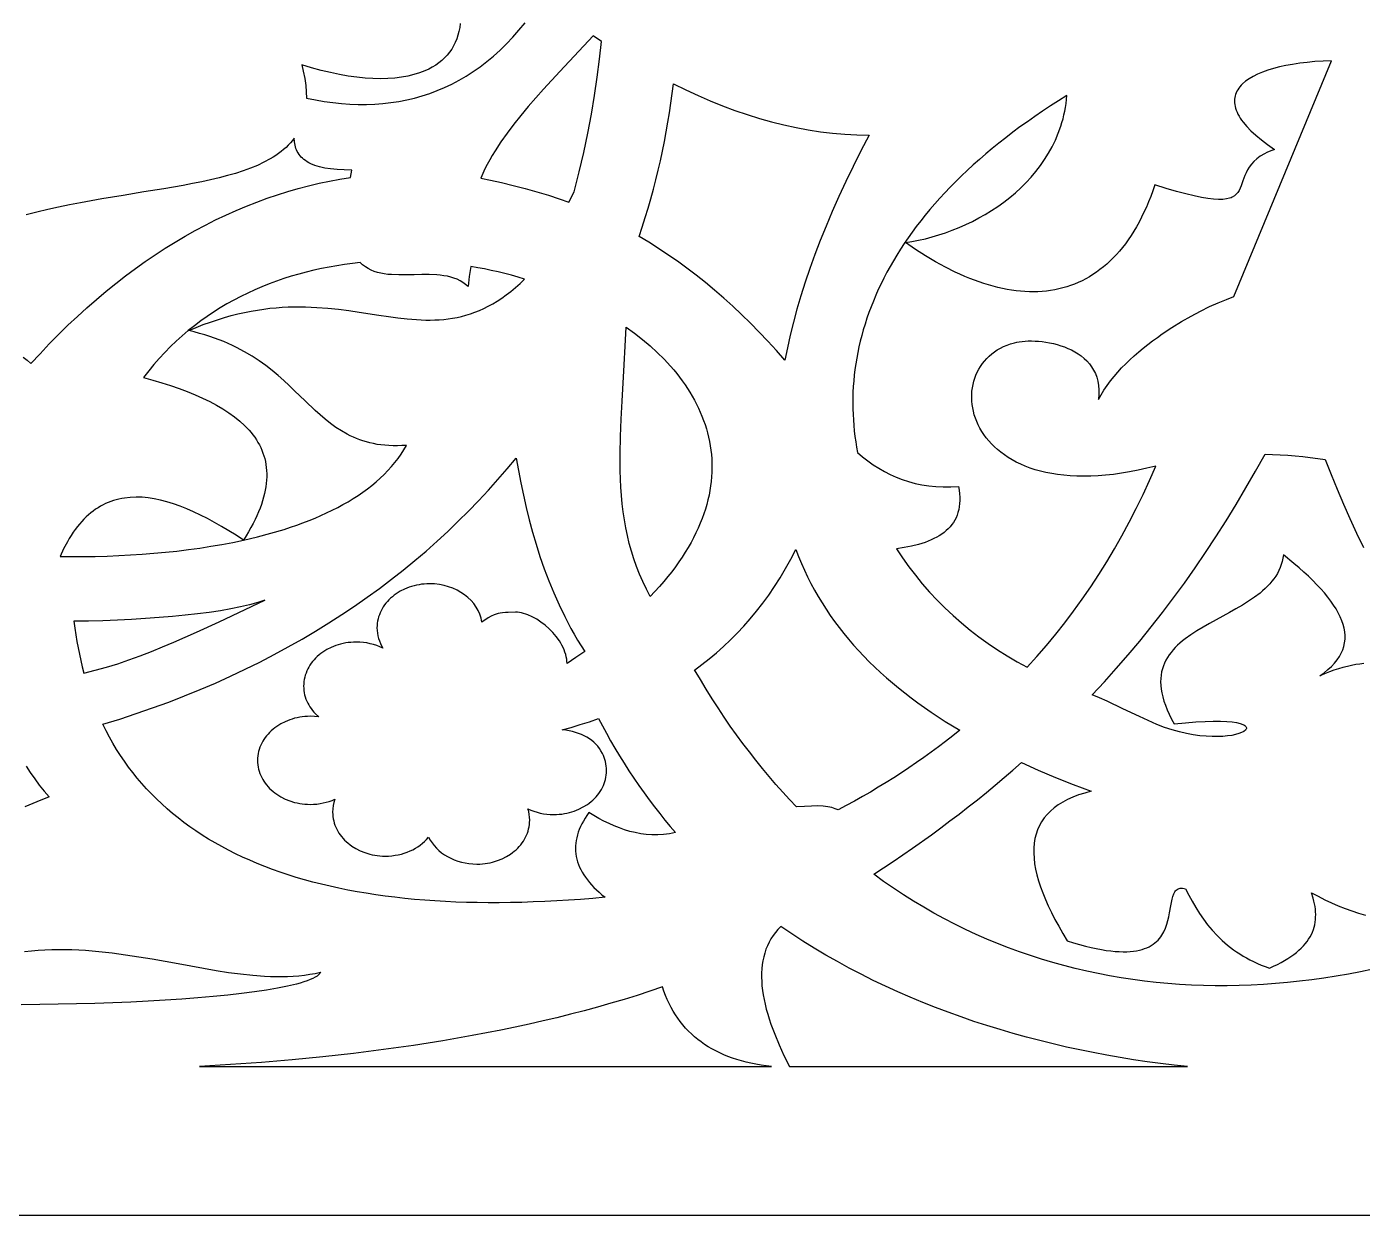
# Model space of a CAD drawing. Extents: x -52 to 65, y 50 to 90.
# Drawn here: x -27.12 to -2.42, y 49.67 to 71.67 of the extents above; entities that cross this region are included whole.
import ezdxf

# ---------------------------------------------------------------- set-up
doc = ezdxf.new("R2010")
doc.units = 0
doc.header["$MEASUREMENT"] = 0
doc.layers.add('LAYER_1', color=18, linetype='CONTINUOUS')

msp = doc.modelspace()

# ---------------------------------------------------------------- linework, layer by layer
at = {"layer": 'LAYER_1'}
for points in [[(-19.106, 71.727), (-19.115, 71.651), (-19.129, 71.578), (-19.148, 71.507), (-19.17, 71.439), (-19.197, 71.374), (-19.228, 71.311), (-19.263, 71.252), (-19.302, 71.195), (-19.346, 71.141), (-19.393, 71.091), (-19.444, 71.043), (-19.499, 70.998), (-19.558, 70.956), (-19.621, 70.917), (-19.687, 70.882), (-19.758, 70.849), (-19.856, 70.811), (-19.962, 70.779), (-20.073, 70.752), (-20.19, 70.731), (-20.314, 70.716), (-20.443, 70.707), (-20.578, 70.704), (-20.719, 70.707), (-20.866, 70.716), (-21.018, 70.732), (-21.175, 70.753), (-21.337, 70.782), (-21.505, 70.816), (-21.678, 70.858), (-21.856, 70.906), (-22.038, 70.961), (-22.009, 70.842), (-21.982, 70.708), (-21.963, 70.58), (-21.952, 70.458), (-21.948, 70.342), (-21.785, 70.31), (-21.623, 70.283), (-21.463, 70.262), (-21.304, 70.245), (-21.147, 70.234), (-20.992, 70.229), (-20.838, 70.228), (-20.685, 70.234), (-20.535, 70.244), (-20.386, 70.261), (-20.239, 70.283), (-20.093, 70.311), (-19.949, 70.345), (-19.808, 70.384), (-19.667, 70.43), (-19.529, 70.482), (-19.393, 70.54), (-19.258, 70.604), (-19.125, 70.674), (-18.994, 70.751), (-18.865, 70.834), (-18.738, 70.923), (-18.613, 71.019), (-18.49, 71.122), (-18.369, 71.232), (-18.25, 71.348), (-18.133, 71.471), (-18.018, 71.601), (-17.905, 71.737)], [(-27.189, 65.55), (-27.118, 65.492), (-27.047, 65.43), (-26.878, 65.615), (-26.707, 65.795), (-26.535, 65.97), (-26.362, 66.14), (-26.188, 66.305), (-26.012, 66.465), (-25.835, 66.62), (-25.657, 66.77), (-25.477, 66.915), (-25.297, 67.055), (-25.115, 67.19), (-24.932, 67.32), (-24.749, 67.445), (-24.565, 67.565), (-24.379, 67.679), (-24.193, 67.789), (-24.006, 67.894), (-23.818, 67.994), (-23.63, 68.089), (-23.441, 68.18), (-23.251, 68.265), (-23.061, 68.345), (-22.87, 68.42), (-22.679, 68.491), (-22.487, 68.556), (-22.295, 68.617), (-22.102, 68.673), (-21.91, 68.723), (-21.717, 68.769), (-21.523, 68.81), (-21.33, 68.847), (-21.136, 68.878), (-21.113, 69.013), (-21.254, 69.014), (-21.384, 69.021), (-21.502, 69.033), (-21.61, 69.05), (-21.707, 69.072), (-21.793, 69.1), (-21.87, 69.131), (-21.905, 69.149), (-21.938, 69.168), (-21.968, 69.188), (-21.996, 69.209), (-22.021, 69.231), (-22.045, 69.254), (-22.067, 69.278), (-22.086, 69.303), (-22.103, 69.329), (-22.119, 69.356), (-22.132, 69.384), (-22.144, 69.412), (-22.161, 69.473), (-22.171, 69.536), (-22.175, 69.603), (-22.21, 69.558), (-22.247, 69.515), (-22.287, 69.473), (-22.328, 69.432), (-22.372, 69.393), (-22.418, 69.356), (-22.466, 69.319), (-22.516, 69.284), (-22.568, 69.251), (-22.622, 69.218), (-22.736, 69.157), (-22.857, 69.1), (-22.986, 69.047), (-23.121, 68.998), (-23.262, 68.952), (-23.41, 68.909), (-23.563, 68.869), (-23.722, 68.831), (-23.886, 68.796), (-24.055, 68.762), (-24.228, 68.729), (-24.586, 68.667), (-24.958, 68.607), (-25.342, 68.545), (-25.734, 68.48), (-26.132, 68.408), (-26.333, 68.369), (-26.534, 68.327), (-26.736, 68.283), (-26.937, 68.235), (-27.138, 68.183)], [(-2.39, 59.881), (-2.463, 59.872), (-2.538, 59.86), (-2.615, 59.845), (-2.693, 59.828), (-2.774, 59.807), (-2.856, 59.783), (-2.94, 59.756), (-3.026, 59.725), (-3.114, 59.691), (-3.204, 59.654), (-3.124, 59.71), (-3.052, 59.768), (-2.988, 59.826), (-2.931, 59.886), (-2.882, 59.947), (-2.84, 60.008), (-2.806, 60.071), (-2.778, 60.134), (-2.757, 60.199), (-2.743, 60.264), (-2.736, 60.33), (-2.735, 60.397), (-2.741, 60.465), (-2.753, 60.534), (-2.771, 60.604), (-2.795, 60.674), (-2.825, 60.745), (-2.86, 60.817), (-2.901, 60.89), (-2.948, 60.963), (-2.999, 61.037), (-3.056, 61.112), (-3.118, 61.187), (-3.185, 61.264), (-3.256, 61.34), (-3.332, 61.418), (-3.413, 61.496), (-3.498, 61.574), (-3.587, 61.653), (-3.68, 61.733), (-3.877, 61.894), (-3.886, 61.831), (-3.899, 61.771), (-3.915, 61.712), (-3.936, 61.656), (-3.96, 61.602), (-3.987, 61.549), (-4.018, 61.498), (-4.051, 61.449), (-4.088, 61.402), (-4.127, 61.356), (-4.169, 61.312), (-4.213, 61.268), (-4.26, 61.226), (-4.308, 61.186), (-4.411, 61.107), (-4.521, 61.033), (-4.635, 60.961), (-4.754, 60.892), (-4.876, 60.824), (-5.121, 60.691), (-5.243, 60.624), (-5.362, 60.556), (-5.478, 60.486), (-5.588, 60.414), (-5.693, 60.338), (-5.742, 60.299), (-5.789, 60.259), (-5.834, 60.218), (-5.877, 60.175), (-5.917, 60.132), (-5.955, 60.087), (-5.99, 60.04), (-6.021, 59.992), (-6.05, 59.942), (-6.075, 59.89), (-6.097, 59.837), (-6.115, 59.782), (-6.129, 59.725), (-6.139, 59.666), (-6.145, 59.604), (-6.147, 59.541), (-6.144, 59.475), (-6.137, 59.406), (-6.125, 59.336), (-6.108, 59.262), (-6.086, 59.186), (-6.059, 59.108), (-6.026, 59.026), (-5.988, 58.941), (-5.944, 58.854), (-5.894, 58.763), (-5.685, 58.785), (-5.496, 58.801), (-5.325, 58.81), (-5.174, 58.815), (-5.041, 58.814), (-4.925, 58.809), (-4.826, 58.8), (-4.744, 58.787), (-4.678, 58.772), (-4.626, 58.754), (-4.606, 58.744), (-4.59, 58.734), (-4.577, 58.724), (-4.568, 58.713), (-4.562, 58.702), (-4.559, 58.691), (-4.56, 58.68), (-4.563, 58.668), (-4.57, 58.657), (-4.58, 58.646), (-4.609, 58.624), (-4.648, 58.603), (-4.699, 58.584), (-4.76, 58.566), (-4.83, 58.552), (-4.91, 58.54), (-4.997, 58.532), (-5.093, 58.528), (-5.196, 58.528), (-5.306, 58.534), (-5.422, 58.545), (-5.543, 58.562), (-5.67, 58.585), (-5.801, 58.616), (-5.936, 58.654), (-6.074, 58.7), (-6.215, 58.755), (-6.38, 58.826), (-6.539, 58.899), (-6.845, 59.045), (-7.136, 59.183), (-7.276, 59.244), (-7.413, 59.299), (-7.188, 59.542), (-6.967, 59.789), (-6.749, 60.04), (-6.534, 60.297), (-6.323, 60.558), (-6.115, 60.824), (-5.91, 61.095), (-5.708, 61.371), (-5.51, 61.652), (-5.315, 61.938), (-5.124, 62.228), (-4.935, 62.524), (-4.75, 62.824), (-4.569, 63.13), (-4.391, 63.44), (-4.216, 63.755), (-4.216, 63.755), (-4.076, 63.751), (-3.936, 63.745), (-3.796, 63.736), (-3.657, 63.724), (-3.518, 63.711), (-3.379, 63.694), (-3.241, 63.676), (-3.102, 63.655), (-2.994, 63.379), (-2.883, 63.105), (-2.767, 62.832), (-2.647, 62.562), (-2.524, 62.293), (-2.397, 62.026)], [(-27.136, 57.98), (-27.059, 57.862), (-26.977, 57.746), (-26.892, 57.632), (-26.802, 57.52), (-26.708, 57.411), (-26.94, 57.32), (-27.16, 57.227)], [(-2.221, 54.224), (-2.447, 54.177), (-2.674, 54.134), (-2.9, 54.095), (-3.125, 54.06), (-3.35, 54.028), (-3.575, 54.001), (-3.8, 53.977), (-4.024, 53.958), (-4.247, 53.942), (-4.471, 53.93), (-4.693, 53.922), (-4.915, 53.918), (-5.136, 53.919), (-5.357, 53.923), (-5.576, 53.931), (-5.795, 53.943), (-6.014, 53.959), (-6.231, 53.98), (-6.448, 54.004), (-6.663, 54.033), (-6.878, 54.065), (-7.091, 54.102), (-7.304, 54.143), (-7.515, 54.188), (-7.726, 54.237), (-7.935, 54.291), (-8.143, 54.348), (-8.35, 54.41), (-8.555, 54.476), (-8.759, 54.546), (-8.962, 54.62), (-9.163, 54.699), (-9.363, 54.782), (-9.562, 54.869), (-9.759, 54.961), (-9.954, 55.057), (-10.148, 55.157), (-10.34, 55.261), (-10.53, 55.37), (-10.719, 55.483), (-10.906, 55.601), (-11.091, 55.723), (-11.274, 55.849), (-11.455, 55.98), (-11.094, 56.219), (-10.738, 56.462), (-10.388, 56.711), (-10.215, 56.838), (-10.044, 56.967), (-9.873, 57.096), (-9.705, 57.228), (-9.537, 57.36), (-9.371, 57.495), (-9.207, 57.631), (-9.043, 57.769), (-8.882, 57.908), (-8.721, 58.049), (-8.41, 57.909), (-8.092, 57.774), (-7.765, 57.643), (-7.431, 57.516), (-7.552, 57.484), (-7.665, 57.448), (-7.77, 57.408), (-7.868, 57.364), (-7.959, 57.316), (-8.042, 57.265), (-8.118, 57.21), (-8.187, 57.151), (-8.248, 57.089), (-8.303, 57.023), (-8.35, 56.953), (-8.391, 56.881), (-8.425, 56.804), (-8.452, 56.725), (-8.473, 56.642), (-8.487, 56.555), (-8.494, 56.466), (-8.495, 56.373), (-8.489, 56.277), (-8.478, 56.177), (-8.46, 56.075), (-8.436, 55.969), (-8.406, 55.861), (-8.37, 55.749), (-8.328, 55.635), (-8.28, 55.517), (-8.226, 55.397), (-8.167, 55.273), (-8.102, 55.147), (-8.032, 55.018), (-7.956, 54.887), (-7.875, 54.752), (-7.757, 54.715), (-7.645, 54.682), (-7.537, 54.653), (-7.435, 54.628), (-7.337, 54.606), (-7.244, 54.588), (-7.155, 54.573), (-7.071, 54.562), (-6.991, 54.554), (-6.915, 54.549), (-6.843, 54.546), (-6.775, 54.547), (-6.711, 54.55), (-6.651, 54.556), (-6.594, 54.565), (-6.54, 54.576), (-6.49, 54.589), (-6.443, 54.605), (-6.4, 54.622), (-6.359, 54.641), (-6.321, 54.663), (-6.286, 54.686), (-6.253, 54.71), (-6.223, 54.736), (-6.195, 54.764), (-6.17, 54.793), (-6.146, 54.823), (-6.125, 54.853), (-6.088, 54.918), (-6.057, 54.986), (-6.032, 55.055), (-6.012, 55.125), (-5.995, 55.196), (-5.982, 55.266), (-5.959, 55.399), (-5.935, 55.519), (-5.921, 55.571), (-5.904, 55.617), (-5.883, 55.656), (-5.871, 55.672), (-5.857, 55.687), (-5.842, 55.699), (-5.825, 55.709), (-5.807, 55.716), (-5.787, 55.721), (-5.765, 55.723), (-5.741, 55.723), (-5.714, 55.719), (-5.686, 55.712), (-5.626, 55.596), (-5.564, 55.481), (-5.498, 55.369), (-5.429, 55.258), (-5.355, 55.151), (-5.277, 55.047), (-5.193, 54.947), (-5.104, 54.85), (-5.009, 54.757), (-4.907, 54.668), (-4.854, 54.626), (-4.799, 54.585), (-4.742, 54.545), (-4.683, 54.506), (-4.622, 54.468), (-4.559, 54.432), (-4.494, 54.398), (-4.426, 54.364), (-4.357, 54.332), (-4.285, 54.302), (-4.211, 54.273), (-4.135, 54.246), (-4.059, 54.28), (-3.987, 54.314), (-3.919, 54.349), (-3.854, 54.384), (-3.794, 54.421), (-3.737, 54.458), (-3.684, 54.496), (-3.634, 54.534), (-3.588, 54.574), (-3.546, 54.614), (-3.506, 54.654), (-3.471, 54.696), (-3.438, 54.737), (-3.409, 54.78), (-3.382, 54.823), (-3.359, 54.867), (-3.339, 54.911), (-3.322, 54.956), (-3.308, 55.001), (-3.296, 55.047), (-3.288, 55.094), (-3.282, 55.141), (-3.279, 55.189), (-3.278, 55.237), (-3.28, 55.286), (-3.284, 55.335), (-3.291, 55.384), (-3.3, 55.434), (-3.312, 55.485), (-3.325, 55.536), (-3.359, 55.639), (-3.234, 55.573), (-3.109, 55.511), (-2.984, 55.452), (-2.86, 55.398), (-2.735, 55.348), (-2.61, 55.302), (-2.485, 55.26), (-2.36, 55.223)], [(-27.163, 54.549), (-27.038, 54.563), (-26.913, 54.574), (-26.788, 54.582), (-26.663, 54.587), (-26.538, 54.59), (-26.413, 54.589), (-26.288, 54.587), (-26.163, 54.581), (-26.038, 54.574), (-25.79, 54.553), (-25.542, 54.526), (-25.296, 54.493), (-25.051, 54.455), (-24.807, 54.414), (-24.326, 54.327), (-23.854, 54.241), (-23.622, 54.202), (-23.393, 54.166), (-23.167, 54.136), (-22.944, 54.112), (-22.725, 54.096), (-22.617, 54.091), (-22.509, 54.088), (-22.403, 54.088), (-22.298, 54.09), (-22.193, 54.095), (-22.09, 54.104), (-21.988, 54.115), (-21.887, 54.13), (-21.787, 54.147), (-21.689, 54.169), (-21.703, 54.145), (-21.725, 54.121), (-21.753, 54.098), (-21.789, 54.075), (-21.831, 54.053), (-21.88, 54.031), (-21.935, 54.01), (-21.996, 53.989), (-22.063, 53.968), (-22.136, 53.948), (-22.299, 53.909), (-22.484, 53.873), (-22.688, 53.838), (-22.911, 53.805), (-23.151, 53.774), (-23.407, 53.746), (-23.678, 53.719), (-23.961, 53.694), (-24.257, 53.672), (-24.563, 53.651), (-24.878, 53.633), (-25.201, 53.617), (-25.531, 53.603), (-25.865, 53.591), (-26.203, 53.582), (-26.544, 53.575), (-26.885, 53.57), (-27.227, 53.567)], [(-51.834, 49.67), (64.619, 49.67)]]:
    msp.add_lwpolyline(points, dxfattribs=at)
for points in [[(-16.644, 71.496), (-17.263, 70.837), (-17.563, 70.512), (-17.709, 70.349), (-17.849, 70.186), (-17.985, 70.024), (-18.115, 69.86), (-18.238, 69.697), (-18.354, 69.532), (-18.461, 69.367), (-18.512, 69.284), (-18.56, 69.201), (-18.605, 69.118), (-18.648, 69.034), (-18.688, 68.95), (-18.726, 68.865), (-18.543, 68.827), (-18.341, 68.781), (-18.126, 68.729), (-17.905, 68.671), (-17.685, 68.61), (-17.472, 68.546), (-17.273, 68.481), (-17.094, 68.416), (-16.995, 68.609), (-16.904, 68.978), (-16.82, 69.34), (-16.746, 69.697), (-16.679, 70.048), (-16.621, 70.393), (-16.571, 70.732), (-16.529, 71.066), (-16.494, 71.394)], [(-6.237, 63.536), (-6.402, 63.495), (-6.564, 63.459), (-6.721, 63.428), (-6.873, 63.403), (-7.022, 63.382), (-7.166, 63.366), (-7.305, 63.355), (-7.44, 63.348), (-7.571, 63.346), (-7.698, 63.348), (-7.821, 63.354), (-7.939, 63.364), (-8.053, 63.378), (-8.163, 63.395), (-8.269, 63.416), (-8.37, 63.441), (-8.468, 63.468), (-8.561, 63.499), (-8.651, 63.533), (-8.736, 63.569), (-8.818, 63.609), (-8.895, 63.65), (-8.969, 63.695), (-9.038, 63.741), (-9.104, 63.79), (-9.165, 63.84), (-9.223, 63.892), (-9.277, 63.946), (-9.328, 64.002), (-9.374, 64.059), (-9.417, 64.117), (-9.455, 64.176), (-9.49, 64.237), (-9.522, 64.298), (-9.55, 64.36), (-9.574, 64.422), (-9.594, 64.485), (-9.611, 64.548), (-9.624, 64.611), (-9.634, 64.674), (-9.64, 64.738), (-9.642, 64.8), (-9.642, 64.863), (-9.637, 64.924), (-9.629, 64.985), (-9.618, 65.045), (-9.603, 65.105), (-9.585, 65.163), (-9.564, 65.219), (-9.539, 65.274), (-9.511, 65.328), (-9.479, 65.38), (-9.445, 65.43), (-9.407, 65.478), (-9.365, 65.524), (-9.321, 65.568), (-9.273, 65.609), (-9.223, 65.648), (-9.169, 65.684), (-9.112, 65.717), (-9.052, 65.747), (-8.989, 65.774), (-8.923, 65.798), (-8.853, 65.818), (-8.81, 65.828), (-8.762, 65.837), (-8.71, 65.843), (-8.654, 65.848), (-8.596, 65.85), (-8.534, 65.851), (-8.471, 65.849), (-8.405, 65.844), (-8.338, 65.838), (-8.27, 65.828), (-8.201, 65.816), (-8.132, 65.802), (-8.063, 65.784), (-7.995, 65.763), (-7.927, 65.74), (-7.861, 65.713), (-7.796, 65.683), (-7.733, 65.649), (-7.673, 65.612), (-7.616, 65.572), (-7.562, 65.528), (-7.512, 65.48), (-7.465, 65.428), (-7.424, 65.372), (-7.387, 65.312), (-7.355, 65.248), (-7.329, 65.179), (-7.309, 65.106), (-7.296, 65.029), (-7.289, 64.947), (-7.29, 64.86), (-7.298, 64.769), (-7.249, 64.856), (-7.195, 64.942), (-7.137, 65.026), (-7.074, 65.11), (-7.009, 65.191), (-6.94, 65.271), (-6.868, 65.35), (-6.793, 65.427), (-6.715, 65.502), (-6.635, 65.576), (-6.553, 65.648), (-6.469, 65.718), (-6.383, 65.786), (-6.296, 65.852), (-6.208, 65.917), (-6.12, 65.979), (-5.941, 66.098), (-5.761, 66.208), (-5.583, 66.31), (-5.41, 66.402), (-5.242, 66.485), (-5.081, 66.558), (-4.931, 66.62), (-4.792, 66.672), (-2.989, 71.036), (-3.143, 71.029), (-3.292, 71.019), (-3.436, 71.005), (-3.573, 70.989), (-3.705, 70.969), (-3.83, 70.946), (-3.949, 70.92), (-4.061, 70.891), (-4.166, 70.859), (-4.263, 70.824), (-4.353, 70.786), (-4.436, 70.746), (-4.51, 70.702), (-4.575, 70.656), (-4.632, 70.607), (-4.658, 70.581), (-4.681, 70.555), (-4.701, 70.528), (-4.72, 70.5), (-4.736, 70.472), (-4.749, 70.443), (-4.761, 70.414), (-4.77, 70.384), (-4.776, 70.353), (-4.78, 70.322), (-4.781, 70.29), (-4.78, 70.257), (-4.776, 70.224), (-4.77, 70.19), (-4.761, 70.156), (-4.749, 70.121), (-4.734, 70.085), (-4.717, 70.049), (-4.697, 70.012), (-4.674, 69.975), (-4.648, 69.937), (-4.62, 69.899), (-4.554, 69.82), (-4.476, 69.739), (-4.385, 69.657), (-4.283, 69.572), (-4.168, 69.485), (-4.039, 69.396), (-4.091, 69.376), (-4.14, 69.356), (-4.185, 69.335), (-4.227, 69.313), (-4.303, 69.268), (-4.367, 69.22), (-4.422, 69.171), (-4.468, 69.12), (-4.507, 69.069), (-4.539, 69.017), (-4.565, 68.964), (-4.588, 68.913), (-4.624, 68.812), (-4.657, 68.718), (-4.675, 68.675), (-4.695, 68.634), (-4.719, 68.597), (-4.747, 68.564), (-4.781, 68.535), (-4.822, 68.511), (-4.845, 68.5), (-4.871, 68.491), (-4.929, 68.478), (-4.997, 68.47), (-5.076, 68.469), (-5.168, 68.474), (-5.274, 68.487), (-5.394, 68.507), (-5.529, 68.536), (-5.682, 68.573), (-5.852, 68.618), (-6.042, 68.674), (-6.252, 68.739), (-6.289, 68.631), (-6.329, 68.526), (-6.369, 68.424), (-6.411, 68.326), (-6.455, 68.231), (-6.5, 68.138), (-6.546, 68.049), (-6.594, 67.963), (-6.643, 67.881), (-6.694, 67.801), (-6.746, 67.724), (-6.799, 67.65), (-6.853, 67.58), (-6.909, 67.512), (-6.966, 67.448), (-7.024, 67.386), (-7.084, 67.328), (-7.145, 67.272), (-7.206, 67.219), (-7.269, 67.17), (-7.333, 67.123), (-7.399, 67.079), (-7.465, 67.038), (-7.532, 67), (-7.601, 66.965), (-7.67, 66.932), (-7.74, 66.903), (-7.812, 66.876), (-7.884, 66.852), (-7.958, 66.831), (-8.032, 66.813), (-8.107, 66.797), (-8.183, 66.784), (-8.26, 66.774), (-8.338, 66.767), (-8.416, 66.762), (-8.496, 66.76), (-8.576, 66.761), (-8.657, 66.765), (-8.739, 66.771), (-8.821, 66.779), (-8.904, 66.791), (-8.988, 66.804), (-9.072, 66.821), (-9.158, 66.84), (-9.243, 66.862), (-9.33, 66.886), (-9.416, 66.913), (-9.504, 66.942), (-9.592, 66.974), (-9.68, 67.008), (-9.769, 67.045), (-9.859, 67.084), (-9.949, 67.125), (-10.13, 67.216), (-10.313, 67.316), (-10.497, 67.426), (-10.683, 67.545), (-10.869, 67.673), (-10.748, 67.692), (-10.625, 67.715), (-10.5, 67.743), (-10.376, 67.775), (-10.251, 67.812), (-10.126, 67.853), (-10.001, 67.899), (-9.876, 67.949), (-9.753, 68.004), (-9.63, 68.062), (-9.51, 68.126), (-9.391, 68.193), (-9.274, 68.265), (-9.16, 68.34), (-9.048, 68.421), (-8.94, 68.505), (-8.834, 68.593), (-8.733, 68.685), (-8.636, 68.782), (-8.543, 68.882), (-8.454, 68.987), (-8.371, 69.095), (-8.293, 69.208), (-8.22, 69.324), (-8.154, 69.444), (-8.094, 69.568), (-8.04, 69.696), (-7.993, 69.827), (-7.972, 69.895), (-7.953, 69.963), (-7.936, 70.032), (-7.921, 70.102), (-7.908, 70.172), (-7.897, 70.244), (-7.888, 70.317), (-7.88, 70.391), (-8.034, 70.295), (-8.183, 70.199), (-8.33, 70.103), (-8.473, 70.006), (-8.613, 69.908), (-8.749, 69.81), (-8.883, 69.711), (-9.012, 69.612), (-9.139, 69.512), (-9.263, 69.412), (-9.383, 69.311), (-9.5, 69.21), (-9.614, 69.108), (-9.725, 69.006), (-9.833, 68.904), (-9.938, 68.801), (-10.039, 68.698), (-10.138, 68.594), (-10.234, 68.491), (-10.326, 68.387), (-10.416, 68.282), (-10.502, 68.178), (-10.586, 68.073), (-10.667, 67.968), (-10.745, 67.862), (-10.82, 67.757), (-10.892, 67.651), (-10.962, 67.546), (-11.028, 67.44), (-11.092, 67.333), (-11.153, 67.227), (-11.211, 67.121), (-11.267, 67.015), (-11.32, 66.908), (-11.37, 66.802), (-11.417, 66.696), (-11.462, 66.589), (-11.504, 66.483), (-11.544, 66.376), (-11.581, 66.27), (-11.616, 66.164), (-11.648, 66.058), (-11.677, 65.952), (-11.704, 65.846), (-11.729, 65.74), (-11.751, 65.635), (-11.77, 65.53), (-11.788, 65.424), (-11.803, 65.319), (-11.815, 65.215), (-11.825, 65.11), (-11.833, 65.006), (-11.839, 64.902), (-11.842, 64.799), (-11.843, 64.696), (-11.842, 64.593), (-11.838, 64.49), (-11.832, 64.388), (-11.825, 64.287), (-11.815, 64.185), (-11.803, 64.084), (-11.788, 63.984), (-11.772, 63.884), (-11.754, 63.785), (-11.66, 63.705), (-11.564, 63.63), (-11.465, 63.56), (-11.363, 63.494), (-11.258, 63.434), (-11.151, 63.379), (-11.04, 63.329), (-10.926, 63.285), (-10.809, 63.247), (-10.688, 63.214), (-10.563, 63.188), (-10.435, 63.169), (-10.303, 63.156), (-10.168, 63.15), (-10.028, 63.15), (-9.884, 63.158), (-9.873, 63.089), (-9.866, 63.023), (-9.862, 62.96), (-9.862, 62.898), (-9.866, 62.84), (-9.873, 62.783), (-9.883, 62.729), (-9.896, 62.677), (-9.913, 62.628), (-9.932, 62.58), (-9.955, 62.535), (-9.981, 62.492), (-10.01, 62.451), (-10.042, 62.412), (-10.076, 62.375), (-10.114, 62.34), (-10.154, 62.307), (-10.196, 62.275), (-10.242, 62.246), (-10.289, 62.218), (-10.34, 62.192), (-10.392, 62.168), (-10.447, 62.145), (-10.504, 62.123), (-10.563, 62.104), (-10.625, 62.085), (-10.754, 62.053), (-10.891, 62.026), (-11.035, 62.005), (-10.925, 61.837), (-10.808, 61.673), (-10.685, 61.513), (-10.557, 61.356), (-10.423, 61.203), (-10.283, 61.054), (-10.138, 60.909), (-9.988, 60.768), (-9.833, 60.632), (-9.673, 60.5), (-9.508, 60.373), (-9.338, 60.251), (-9.165, 60.134), (-8.987, 60.021), (-8.804, 59.914), (-8.618, 59.813), (-8.437, 60.012), (-8.261, 60.215), (-8.088, 60.423), (-7.92, 60.635), (-7.756, 60.851), (-7.596, 61.073), (-7.441, 61.298), (-7.29, 61.528), (-7.143, 61.763), (-7, 62.002), (-6.862, 62.246), (-6.728, 62.495), (-6.598, 62.748), (-6.473, 63.006), (-6.353, 63.269)], [(-15.795, 67.785), (-15.737, 67.958), (-15.682, 68.132), (-15.629, 68.307), (-15.578, 68.481), (-15.53, 68.657), (-15.484, 68.833), (-15.441, 69.009), (-15.4, 69.186), (-15.362, 69.363), (-15.326, 69.54), (-15.292, 69.718), (-15.261, 69.896), (-15.233, 70.074), (-15.206, 70.252), (-15.183, 70.431), (-15.161, 70.609), (-14.933, 70.497), (-14.705, 70.392), (-14.478, 70.293), (-14.251, 70.202), (-14.023, 70.117), (-13.797, 70.039), (-13.57, 69.968), (-13.344, 69.905), (-13.117, 69.848), (-12.892, 69.799), (-12.666, 69.757), (-12.441, 69.723), (-12.215, 69.695), (-11.991, 69.676), (-11.766, 69.664), (-11.542, 69.659), (-11.692, 69.368), (-11.836, 69.081), (-11.972, 68.799), (-12.101, 68.521), (-12.222, 68.247), (-12.336, 67.977), (-12.444, 67.711), (-12.544, 67.449), (-12.637, 67.191), (-12.723, 66.937), (-12.802, 66.687), (-12.875, 66.441), (-12.941, 66.199), (-13, 65.96), (-13.052, 65.725), (-13.098, 65.494), (-13.255, 65.672), (-13.413, 65.845), (-13.573, 66.014), (-13.735, 66.178), (-13.899, 66.337), (-14.064, 66.492), (-14.231, 66.642), (-14.399, 66.788), (-14.569, 66.929), (-14.74, 67.065), (-14.912, 67.197), (-15.086, 67.324), (-15.262, 67.446), (-15.438, 67.564), (-15.616, 67.676)], [(-18.91, 67.228), (-18.937, 67.041), (-18.96, 66.855), (-19.006, 66.897), (-19.056, 66.933), (-19.109, 66.965), (-19.164, 66.992), (-19.221, 67.014), (-19.281, 67.032), (-19.343, 67.047), (-19.407, 67.058), (-19.473, 67.067), (-19.54, 67.073), (-19.677, 67.078), (-19.817, 67.078), (-19.959, 67.074), (-20.101, 67.071), (-20.242, 67.071), (-20.379, 67.077), (-20.445, 67.083), (-20.511, 67.092), (-20.574, 67.104), (-20.636, 67.119), (-20.696, 67.137), (-20.753, 67.16), (-20.808, 67.188), (-20.86, 67.22), (-20.91, 67.257), (-20.956, 67.3), (-21.1, 67.284), (-21.244, 67.265), (-21.387, 67.243), (-21.53, 67.218), (-21.672, 67.19), (-21.813, 67.159), (-21.953, 67.125), (-22.093, 67.088), (-22.231, 67.048), (-22.369, 67.004), (-22.505, 66.957), (-22.64, 66.907), (-22.774, 66.854), (-22.906, 66.797), (-23.037, 66.737), (-23.166, 66.674), (-23.294, 66.607), (-23.42, 66.537), (-23.544, 66.463), (-23.667, 66.386), (-23.787, 66.305), (-23.906, 66.221), (-24.022, 66.133), (-24.136, 66.041), (-24.248, 65.946), (-24.358, 65.847), (-24.465, 65.745), (-24.569, 65.638), (-24.672, 65.528), (-24.771, 65.414), (-24.868, 65.296), (-24.962, 65.175), (-24.79, 65.126), (-24.624, 65.076), (-24.463, 65.024), (-24.306, 64.969), (-24.156, 64.913), (-24.011, 64.854), (-23.873, 64.792), (-23.74, 64.728), (-23.615, 64.662), (-23.496, 64.592), (-23.384, 64.52), (-23.28, 64.445), (-23.183, 64.366), (-23.093, 64.285), (-23.052, 64.243), (-23.012, 64.2), (-22.975, 64.157), (-22.94, 64.112), (-22.907, 64.067), (-22.876, 64.021), (-22.847, 63.974), (-22.82, 63.926), (-22.796, 63.877), (-22.774, 63.827), (-22.755, 63.776), (-22.737, 63.725), (-22.722, 63.672), (-22.71, 63.618), (-22.7, 63.564), (-22.693, 63.508), (-22.688, 63.452), (-22.685, 63.394), (-22.685, 63.335), (-22.688, 63.275), (-22.694, 63.215), (-22.702, 63.153), (-22.713, 63.09), (-22.726, 63.025), (-22.743, 62.96), (-22.762, 62.894), (-22.784, 62.826), (-22.809, 62.758), (-22.836, 62.688), (-22.867, 62.617), (-22.901, 62.545), (-22.937, 62.471), (-22.977, 62.397), (-23.02, 62.321), (-23.065, 62.244), (-23.114, 62.165), (-22.858, 62.225), (-22.608, 62.292), (-22.365, 62.364), (-22.246, 62.402), (-22.129, 62.442), (-22.015, 62.484), (-21.902, 62.527), (-21.791, 62.572), (-21.683, 62.619), (-21.577, 62.667), (-21.473, 62.717), (-21.372, 62.768), (-21.274, 62.821), (-21.178, 62.876), (-21.084, 62.933), (-20.994, 62.991), (-20.906, 63.052), (-20.821, 63.114), (-20.739, 63.178), (-20.66, 63.243), (-20.584, 63.311), (-20.512, 63.38), (-20.443, 63.451), (-20.377, 63.524), (-20.314, 63.599), (-20.255, 63.676), (-20.199, 63.755), (-20.148, 63.836), (-20.099, 63.918), (-20.184, 63.913), (-20.266, 63.911), (-20.346, 63.911), (-20.423, 63.914), (-20.498, 63.92), (-20.571, 63.927), (-20.641, 63.937), (-20.71, 63.95), (-20.776, 63.965), (-20.841, 63.981), (-20.904, 64), (-20.965, 64.021), (-21.024, 64.044), (-21.082, 64.068), (-21.139, 64.095), (-21.194, 64.123), (-21.301, 64.184), (-21.404, 64.251), (-21.504, 64.323), (-21.601, 64.4), (-21.695, 64.481), (-21.789, 64.566), (-21.976, 64.744), (-22.168, 64.929), (-22.267, 65.023), (-22.369, 65.117), (-22.476, 65.211), (-22.587, 65.303), (-22.704, 65.394), (-22.827, 65.483), (-22.957, 65.568), (-23.095, 65.651), (-23.241, 65.729), (-23.318, 65.767), (-23.397, 65.803), (-23.479, 65.838), (-23.563, 65.872), (-23.65, 65.904), (-23.739, 65.935), (-23.832, 65.964), (-23.927, 65.991), (-24.026, 66.017), (-24.128, 66.041), (-23.992, 66.099), (-23.858, 66.152), (-23.726, 66.2), (-23.596, 66.244), (-23.468, 66.284), (-23.342, 66.319), (-23.218, 66.351), (-23.096, 66.378), (-22.975, 66.402), (-22.857, 66.423), (-22.74, 66.44), (-22.625, 66.454), (-22.511, 66.465), (-22.399, 66.473), (-22.289, 66.479), (-22.18, 66.482), (-22.073, 66.482), (-21.967, 66.481), (-21.759, 66.472), (-21.556, 66.457), (-21.359, 66.437), (-21.166, 66.412), (-20.977, 66.385), (-20.61, 66.329), (-20.432, 66.303), (-20.257, 66.279), (-20.084, 66.26), (-19.913, 66.246), (-19.744, 66.238), (-19.66, 66.238), (-19.577, 66.239), (-19.494, 66.243), (-19.411, 66.25), (-19.328, 66.259), (-19.246, 66.271), (-19.163, 66.287), (-19.081, 66.305), (-18.999, 66.327), (-18.916, 66.352), (-18.834, 66.381), (-18.751, 66.414), (-18.669, 66.451), (-18.586, 66.493), (-18.503, 66.538), (-18.42, 66.589), (-18.337, 66.644), (-18.253, 66.703), (-18.169, 66.768), (-18.084, 66.839), (-17.999, 66.914), (-17.913, 66.995), (-18.034, 67.031), (-18.157, 67.065), (-18.28, 67.097), (-18.404, 67.127), (-18.53, 67.155), (-18.655, 67.182), (-18.782, 67.206)], [(-16.036, 66.106), (-15.882, 65.994), (-15.734, 65.879), (-15.593, 65.76), (-15.459, 65.637), (-15.332, 65.511), (-15.212, 65.381), (-15.155, 65.314), (-15.1, 65.247), (-15.047, 65.179), (-14.996, 65.111), (-14.946, 65.041), (-14.899, 64.971), (-14.855, 64.9), (-14.812, 64.828), (-14.771, 64.755), (-14.733, 64.682), (-14.697, 64.608), (-14.663, 64.533), (-14.632, 64.457), (-14.602, 64.381), (-14.576, 64.305), (-14.551, 64.227), (-14.53, 64.149), (-14.51, 64.07), (-14.494, 63.991), (-14.479, 63.911), (-14.468, 63.831), (-14.459, 63.75), (-14.452, 63.668), (-14.449, 63.586), (-14.448, 63.503), (-14.45, 63.42), (-14.454, 63.337), (-14.462, 63.252), (-14.473, 63.168), (-14.486, 63.083), (-14.502, 62.997), (-14.521, 62.911), (-14.544, 62.825), (-14.569, 62.738), (-14.598, 62.651), (-14.629, 62.564), (-14.664, 62.476), (-14.702, 62.388), (-14.743, 62.299), (-14.787, 62.21), (-14.835, 62.121), (-14.886, 62.031), (-14.941, 61.942), (-14.999, 61.852), (-15.06, 61.761), (-15.125, 61.671), (-15.193, 61.58), (-15.265, 61.489), (-15.34, 61.398), (-15.419, 61.307), (-15.502, 61.215), (-15.588, 61.124), (-15.661, 61.26), (-15.728, 61.398), (-15.789, 61.537), (-15.844, 61.677), (-15.894, 61.818), (-15.938, 61.96), (-15.977, 62.104), (-16.012, 62.248), (-16.041, 62.394), (-16.067, 62.541), (-16.088, 62.69), (-16.106, 62.839), (-16.12, 62.99), (-16.131, 63.142), (-16.138, 63.295), (-16.143, 63.45), (-16.145, 63.606), (-16.145, 63.763), (-16.139, 64.081), (-16.126, 64.405), (-16.109, 64.734), (-16.069, 65.409), (-16.051, 65.754)], [(-17.129, 59.879), (-17.131, 59.921), (-17.135, 59.964), (-17.143, 60.007), (-17.154, 60.049), (-17.167, 60.092), (-17.183, 60.134), (-17.202, 60.177), (-17.223, 60.218), (-17.246, 60.259), (-17.271, 60.3), (-17.328, 60.379), (-17.391, 60.454), (-17.46, 60.525), (-17.534, 60.59), (-17.611, 60.649), (-17.69, 60.702), (-17.771, 60.746), (-17.852, 60.782), (-17.892, 60.797), (-17.932, 60.809), (-17.971, 60.819), (-18.009, 60.826), (-18.047, 60.83), (-18.084, 60.832), (-18.215, 60.828), (-18.27, 60.825), (-18.32, 60.819), (-18.365, 60.812), (-18.405, 60.804), (-18.442, 60.794), (-18.475, 60.782), (-18.535, 60.756), (-18.59, 60.724), (-18.703, 60.646), (-18.71, 60.684), (-18.719, 60.72), (-18.729, 60.756), (-18.742, 60.792), (-18.773, 60.861), (-18.81, 60.926), (-18.855, 60.989), (-18.905, 61.047), (-18.962, 61.102), (-19.024, 61.152), (-19.091, 61.197), (-19.162, 61.237), (-19.239, 61.273), (-19.319, 61.302), (-19.402, 61.325), (-19.489, 61.343), (-19.578, 61.353), (-19.67, 61.357), (-19.721, 61.356), (-19.77, 61.352), (-19.819, 61.347), (-19.867, 61.34), (-19.914, 61.331), (-19.96, 61.32), (-20.006, 61.307), (-20.05, 61.293), (-20.135, 61.258), (-20.215, 61.218), (-20.291, 61.171), (-20.326, 61.145), (-20.36, 61.118), (-20.392, 61.09), (-20.423, 61.06), (-20.452, 61.03), (-20.479, 60.998), (-20.504, 60.965), (-20.528, 60.93), (-20.549, 60.895), (-20.569, 60.859), (-20.586, 60.822), (-20.601, 60.785), (-20.615, 60.746), (-20.625, 60.707), (-20.634, 60.666), (-20.64, 60.626), (-20.644, 60.584), (-20.645, 60.542), (-20.643, 60.492), (-20.638, 60.442), (-20.629, 60.393), (-20.617, 60.346), (-20.601, 60.299), (-20.582, 60.253), (-20.56, 60.209), (-20.535, 60.166), (-20.59, 60.191), (-20.648, 60.214), (-20.707, 60.233), (-20.768, 60.248), (-20.831, 60.261), (-20.895, 60.27), (-20.96, 60.276), (-21.027, 60.278), (-21.077, 60.277), (-21.127, 60.273), (-21.176, 60.268), (-21.224, 60.261), (-21.271, 60.252), (-21.317, 60.241), (-21.362, 60.228), (-21.407, 60.214), (-21.492, 60.179), (-21.572, 60.139), (-21.647, 60.092), (-21.683, 60.066), (-21.717, 60.039), (-21.749, 60.011), (-21.78, 59.981), (-21.809, 59.951), (-21.836, 59.919), (-21.861, 59.886), (-21.885, 59.851), (-21.906, 59.816), (-21.926, 59.78), (-21.943, 59.743), (-21.958, 59.705), (-21.972, 59.667), (-21.982, 59.627), (-21.991, 59.587), (-21.997, 59.546), (-22.001, 59.505), (-22.002, 59.463), (-22.001, 59.422), (-21.997, 59.381), (-21.991, 59.341), (-21.983, 59.301), (-21.972, 59.262), (-21.959, 59.224), (-21.944, 59.186), (-21.927, 59.15), (-21.908, 59.114), (-21.887, 59.079), (-21.864, 59.046), (-21.839, 59.013), (-21.813, 58.981), (-21.784, 58.95), (-21.723, 58.893), (-21.8, 58.901), (-21.879, 58.904), (-21.929, 58.902), (-21.979, 58.899), (-22.027, 58.894), (-22.075, 58.887), (-22.123, 58.878), (-22.169, 58.867), (-22.214, 58.854), (-22.258, 58.84), (-22.344, 58.805), (-22.424, 58.764), (-22.499, 58.718), (-22.535, 58.692), (-22.568, 58.665), (-22.601, 58.637), (-22.631, 58.607), (-22.66, 58.576), (-22.688, 58.544), (-22.713, 58.511), (-22.736, 58.477), (-22.758, 58.442), (-22.777, 58.406), (-22.795, 58.369), (-22.81, 58.331), (-22.823, 58.293), (-22.834, 58.253), (-22.843, 58.213), (-22.849, 58.172), (-22.853, 58.131), (-22.854, 58.089), (-22.853, 58.047), (-22.849, 58.006), (-22.843, 57.965), (-22.834, 57.925), (-22.823, 57.886), (-22.81, 57.847), (-22.795, 57.809), (-22.777, 57.772), (-22.758, 57.736), (-22.736, 57.701), (-22.713, 57.667), (-22.688, 57.634), (-22.66, 57.602), (-22.631, 57.571), (-22.601, 57.542), (-22.568, 57.514), (-22.535, 57.487), (-22.499, 57.461), (-22.424, 57.414), (-22.344, 57.373), (-22.258, 57.339), (-22.169, 57.312), (-22.123, 57.301), (-22.075, 57.292), (-22.027, 57.284), (-21.979, 57.279), (-21.929, 57.276), (-21.879, 57.275), (-21.818, 57.277), (-21.757, 57.281), (-21.698, 57.289), (-21.64, 57.3), (-21.584, 57.313), (-21.529, 57.329), (-21.475, 57.348), (-21.423, 57.37), (-21.441, 57.312), (-21.454, 57.254), (-21.463, 57.193), (-21.465, 57.132), (-21.464, 57.09), (-21.46, 57.049), (-21.454, 57.008), (-21.446, 56.968), (-21.435, 56.928), (-21.422, 56.89), (-21.406, 56.852), (-21.389, 56.815), (-21.369, 56.779), (-21.348, 56.744), (-21.324, 56.71), (-21.299, 56.677), (-21.272, 56.645), (-21.243, 56.614), (-21.212, 56.585), (-21.18, 56.556), (-21.146, 56.529), (-21.11, 56.504), (-21.035, 56.457), (-20.955, 56.416), (-20.87, 56.382), (-20.78, 56.354), (-20.734, 56.343), (-20.687, 56.334), (-20.639, 56.327), (-20.59, 56.322), (-20.54, 56.319), (-20.49, 56.318), (-20.429, 56.319), (-20.368, 56.324), (-20.309, 56.332), (-20.251, 56.342), (-20.194, 56.356), (-20.139, 56.372), (-20.085, 56.391), (-20.033, 56.413), (-19.983, 56.436), (-19.935, 56.463), (-19.889, 56.491), (-19.845, 56.522), (-19.803, 56.555), (-19.763, 56.59), (-19.726, 56.626), (-19.692, 56.665), (-19.662, 56.611), (-19.627, 56.56), (-19.588, 56.511), (-19.546, 56.464), (-19.499, 56.421), (-19.449, 56.38), (-19.395, 56.342), (-19.339, 56.308), (-19.279, 56.277), (-19.216, 56.249), (-19.151, 56.226), (-19.084, 56.206), (-19.014, 56.19), (-18.943, 56.179), (-18.87, 56.172), (-18.795, 56.169), (-18.745, 56.171), (-18.695, 56.174), (-18.646, 56.179), (-18.598, 56.186), (-18.551, 56.195), (-18.505, 56.206), (-18.415, 56.233), (-18.33, 56.268), (-18.249, 56.309), (-18.174, 56.355), (-18.139, 56.381), (-18.105, 56.408), (-18.073, 56.436), (-18.042, 56.466), (-18.013, 56.496), (-17.986, 56.528), (-17.961, 56.561), (-17.937, 56.596), (-17.916, 56.631), (-17.896, 56.667), (-17.879, 56.704), (-17.863, 56.741), (-17.85, 56.78), (-17.839, 56.82), (-17.831, 56.86), (-17.825, 56.9), (-17.821, 56.942), (-17.82, 56.984), (-17.822, 57.037), (-17.828, 57.089), (-17.838, 57.141), (-17.852, 57.191), (-17.798, 57.167), (-17.742, 57.146), (-17.684, 57.129), (-17.625, 57.114), (-17.564, 57.102), (-17.502, 57.093), (-17.438, 57.088), (-17.373, 57.087), (-17.323, 57.088), (-17.274, 57.091), (-17.225, 57.096), (-17.177, 57.103), (-17.13, 57.112), (-17.083, 57.123), (-16.994, 57.15), (-16.909, 57.185), (-16.828, 57.226), (-16.753, 57.272), (-16.718, 57.298), (-16.684, 57.325), (-16.652, 57.353), (-16.621, 57.383), (-16.592, 57.413), (-16.565, 57.445), (-16.539, 57.478), (-16.516, 57.512), (-16.494, 57.548), (-16.475, 57.584), (-16.457, 57.621), (-16.442, 57.658), (-16.429, 57.697), (-16.418, 57.736), (-16.409, 57.776), (-16.403, 57.817), (-16.399, 57.859), (-16.398, 57.9), (-16.399, 57.942), (-16.403, 57.984), (-16.409, 58.024), (-16.418, 58.065), (-16.429, 58.104), (-16.442, 58.143), (-16.457, 58.18), (-16.475, 58.217), (-16.501, 58.264), (-16.529, 58.308), (-16.561, 58.349), (-16.595, 58.388), (-16.633, 58.424), (-16.673, 58.458), (-16.716, 58.489), (-16.761, 58.517), (-16.809, 58.543), (-16.86, 58.567), (-16.914, 58.587), (-16.97, 58.606), (-17.028, 58.621), (-17.089, 58.635), (-17.153, 58.646), (-17.219, 58.654), (-17.054, 58.7), (-16.885, 58.75), (-16.715, 58.805), (-16.544, 58.863), (-16.475, 58.727), (-16.401, 58.59), (-16.324, 58.451), (-16.243, 58.312), (-16.16, 58.173), (-16.073, 58.034), (-15.984, 57.896), (-15.892, 57.758), (-15.799, 57.623), (-15.704, 57.489), (-15.608, 57.357), (-15.512, 57.229), (-15.414, 57.104), (-15.317, 56.982), (-15.219, 56.865), (-15.122, 56.752), (-15.234, 56.731), (-15.344, 56.717), (-15.452, 56.711), (-15.558, 56.712), (-15.662, 56.719), (-15.765, 56.732), (-15.866, 56.751), (-15.965, 56.775), (-16.064, 56.805), (-16.161, 56.839), (-16.257, 56.877), (-16.352, 56.92), (-16.446, 56.966), (-16.539, 57.015), (-16.631, 57.067), (-16.723, 57.122), (-16.76, 57.07), (-16.794, 57.017), (-16.826, 56.965), (-16.854, 56.914), (-16.879, 56.862), (-16.902, 56.81), (-16.921, 56.759), (-16.937, 56.708), (-16.95, 56.658), (-16.961, 56.607), (-16.968, 56.557), (-16.972, 56.507), (-16.973, 56.457), (-16.972, 56.408), (-16.967, 56.358), (-16.959, 56.309), (-16.948, 56.26), (-16.934, 56.212), (-16.917, 56.163), (-16.898, 56.115), (-16.875, 56.067), (-16.849, 56.02), (-16.82, 55.972), (-16.788, 55.925), (-16.753, 55.878), (-16.716, 55.831), (-16.675, 55.785), (-16.631, 55.738), (-16.584, 55.692), (-16.534, 55.647), (-16.482, 55.601), (-16.426, 55.556), (-16.653, 55.535), (-16.878, 55.517), (-17.101, 55.502), (-17.32, 55.488), (-17.538, 55.477), (-17.753, 55.468), (-17.965, 55.461), (-18.175, 55.456), (-18.382, 55.454), (-18.587, 55.454), (-18.789, 55.456), (-18.989, 55.461), (-19.186, 55.467), (-19.38, 55.476), (-19.572, 55.488), (-19.761, 55.501), (-19.948, 55.517), (-20.132, 55.535), (-20.314, 55.555), (-20.493, 55.577), (-20.669, 55.602), (-20.843, 55.629), (-21.014, 55.658), (-21.182, 55.689), (-21.348, 55.723), (-21.511, 55.759), (-21.672, 55.797), (-21.83, 55.837), (-21.985, 55.879), (-22.138, 55.924), (-22.288, 55.971), (-22.435, 56.02), (-22.58, 56.071), (-22.722, 56.125), (-22.861, 56.181), (-22.998, 56.239), (-23.132, 56.299), (-23.263, 56.361), (-23.392, 56.426), (-23.518, 56.493), (-23.641, 56.562), (-23.762, 56.633), (-23.879, 56.707), (-23.994, 56.782), (-24.107, 56.86), (-24.216, 56.94), (-24.323, 57.023), (-24.427, 57.107), (-24.529, 57.194), (-24.627, 57.283), (-24.723, 57.374), (-24.816, 57.467), (-24.907, 57.562), (-24.994, 57.66), (-25.079, 57.76), (-25.161, 57.862), (-25.24, 57.966), (-25.317, 58.073), (-25.39, 58.181), (-25.461, 58.292), (-25.529, 58.405), (-25.594, 58.52), (-25.657, 58.637), (-25.716, 58.757), (-25.404, 58.853), (-25.097, 58.954), (-24.795, 59.058), (-24.498, 59.168), (-24.205, 59.281), (-23.917, 59.399), (-23.633, 59.52), (-23.355, 59.646), (-23.081, 59.775), (-22.812, 59.909), (-22.547, 60.046), (-22.287, 60.187), (-22.032, 60.331), (-21.782, 60.479), (-21.536, 60.631), (-21.295, 60.786), (-21.059, 60.945), (-20.827, 61.107), (-20.6, 61.272), (-20.377, 61.44), (-20.16, 61.611), (-19.947, 61.786), (-19.738, 61.963), (-19.534, 62.144), (-19.335, 62.327), (-19.14, 62.513), (-18.95, 62.702), (-18.765, 62.893), (-18.584, 63.087), (-18.408, 63.284), (-18.237, 63.483), (-18.07, 63.684), (-18.028, 63.455), (-17.984, 63.226), (-17.936, 62.997), (-17.884, 62.769), (-17.827, 62.541), (-17.766, 62.313), (-17.7, 62.087), (-17.629, 61.861), (-17.551, 61.636), (-17.466, 61.412), (-17.375, 61.189), (-17.277, 60.968), (-17.17, 60.749), (-17.114, 60.64), (-17.056, 60.531), (-16.995, 60.423), (-16.933, 60.315), (-16.868, 60.208), (-16.8, 60.102), (-16.963, 59.99)], [(-23.115, 62.165), (-23.251, 62.254), (-23.386, 62.338), (-23.519, 62.418), (-23.651, 62.493), (-23.782, 62.563), (-23.911, 62.629), (-24.038, 62.689), (-24.164, 62.744), (-24.288, 62.793), (-24.41, 62.836), (-24.531, 62.873), (-24.649, 62.904), (-24.766, 62.928), (-24.88, 62.946), (-24.992, 62.957), (-25.102, 62.96), (-25.21, 62.956), (-25.315, 62.944), (-25.367, 62.936), (-25.418, 62.925), (-25.469, 62.912), (-25.519, 62.898), (-25.568, 62.881), (-25.617, 62.862), (-25.665, 62.841), (-25.712, 62.818), (-25.759, 62.792), (-25.805, 62.765), (-25.85, 62.735), (-25.895, 62.703), (-25.939, 62.669), (-25.982, 62.632), (-26.024, 62.593), (-26.066, 62.552), (-26.107, 62.508), (-26.147, 62.462), (-26.187, 62.414), (-26.226, 62.363), (-26.264, 62.309), (-26.301, 62.253), (-26.338, 62.194), (-26.373, 62.133), (-26.442, 62.003), (-26.508, 61.862), (-26.291, 61.86), (-26.074, 61.861), (-25.856, 61.864), (-25.638, 61.87), (-25.42, 61.878), (-25.203, 61.89), (-24.987, 61.904), (-24.772, 61.921), (-24.557, 61.94), (-24.345, 61.963), (-24.134, 61.989), (-23.925, 62.018), (-23.719, 62.05), (-23.515, 62.085), (-23.313, 62.123)], [(-12.897, 61.993), (-12.847, 61.863), (-12.794, 61.735), (-12.738, 61.608), (-12.679, 61.483), (-12.617, 61.36), (-12.551, 61.239), (-12.483, 61.119), (-12.411, 61.002), (-12.337, 60.885), (-12.259, 60.771), (-12.179, 60.658), (-12.096, 60.547), (-12.01, 60.438), (-11.921, 60.33), (-11.829, 60.223), (-11.734, 60.119), (-11.637, 60.016), (-11.537, 59.914), (-11.434, 59.814), (-11.328, 59.716), (-11.22, 59.619), (-11.109, 59.523), (-10.996, 59.429), (-10.88, 59.336), (-10.762, 59.245), (-10.641, 59.156), (-10.518, 59.067), (-10.392, 58.98), (-10.264, 58.895), (-10.133, 58.811), (-10, 58.728), (-9.865, 58.646), (-9.994, 58.542), (-10.125, 58.44), (-10.258, 58.339), (-10.392, 58.24), (-10.527, 58.143), (-10.664, 58.047), (-10.803, 57.952), (-10.943, 57.859), (-11.084, 57.768), (-11.227, 57.678), (-11.371, 57.59), (-11.517, 57.503), (-11.665, 57.418), (-11.813, 57.334), (-11.963, 57.252), (-12.115, 57.171), (-12.168, 57.195), (-12.231, 57.215), (-12.305, 57.229), (-12.391, 57.24), (-12.491, 57.245), (-12.605, 57.244), (-12.735, 57.238), (-12.881, 57.226), (-13.011, 57.363), (-13.139, 57.502), (-13.265, 57.645), (-13.39, 57.79), (-13.514, 57.939), (-13.636, 58.09), (-13.756, 58.244), (-13.875, 58.401), (-13.993, 58.561), (-14.108, 58.724), (-14.222, 58.89), (-14.335, 59.058), (-14.446, 59.23), (-14.555, 59.405), (-14.662, 59.583), (-14.768, 59.764), (-14.772, 59.761), (-14.634, 59.863), (-14.497, 59.969), (-14.364, 60.08), (-14.233, 60.196), (-14.105, 60.317), (-13.98, 60.442), (-13.857, 60.573), (-13.738, 60.709), (-13.622, 60.85), (-13.508, 60.996), (-13.398, 61.148), (-13.291, 61.305), (-13.188, 61.468), (-13.088, 61.637), (-12.991, 61.812), (-12.898, 61.993)], [(-26.067, 59.704), (-25.858, 59.756), (-25.649, 59.814), (-25.441, 59.878), (-25.233, 59.948), (-25.026, 60.024), (-24.818, 60.103), (-24.61, 60.187), (-24.402, 60.275), (-24.194, 60.366), (-23.986, 60.459), (-23.567, 60.653), (-22.72, 61.051), (-22.852, 61.008), (-23.002, 60.967), (-23.167, 60.928), (-23.347, 60.892), (-23.541, 60.858), (-23.747, 60.828), (-23.965, 60.799), (-24.193, 60.773), (-24.43, 60.75), (-24.676, 60.73), (-24.928, 60.712), (-25.185, 60.696), (-25.448, 60.684), (-25.714, 60.674), (-25.982, 60.666), (-26.252, 60.662), (-26.235, 60.537), (-26.217, 60.413), (-26.197, 60.291), (-26.175, 60.171), (-26.151, 60.052), (-26.125, 59.934), (-26.097, 59.818)], [(-5.648, 52.422), (-5.898, 52.449), (-6.147, 52.479), (-6.397, 52.513), (-6.647, 52.549), (-6.896, 52.589), (-7.145, 52.633), (-7.394, 52.68), (-7.643, 52.73), (-7.891, 52.784), (-8.138, 52.841), (-8.385, 52.902), (-8.63, 52.966), (-8.875, 53.034), (-9.118, 53.106), (-9.36, 53.18), (-9.601, 53.259), (-9.84, 53.341), (-10.078, 53.427), (-10.314, 53.516), (-10.548, 53.609), (-10.78, 53.706), (-11.01, 53.806), (-11.238, 53.91), (-11.464, 54.018), (-11.687, 54.13), (-11.908, 54.245), (-12.126, 54.364), (-12.341, 54.487), (-12.554, 54.614), (-12.764, 54.744), (-12.97, 54.879), (-13.174, 55.017), (-13.226, 54.962), (-13.274, 54.905), (-13.317, 54.847), (-13.356, 54.786), (-13.391, 54.723), (-13.422, 54.659), (-13.449, 54.592), (-13.472, 54.524), (-13.491, 54.454), (-13.507, 54.382), (-13.518, 54.309), (-13.526, 54.233), (-13.53, 54.157), (-13.531, 54.078), (-13.528, 53.998), (-13.522, 53.916), (-13.512, 53.833), (-13.499, 53.748), (-13.483, 53.662), (-13.464, 53.575), (-13.442, 53.486), (-13.417, 53.395), (-13.388, 53.303), (-13.357, 53.21), (-13.324, 53.116), (-13.287, 53.02), (-13.206, 52.826), (-13.115, 52.626), (-13.014, 52.422)], [(-13.344, 52.422), (-13.443, 52.434), (-13.539, 52.449), (-13.634, 52.465), (-13.726, 52.484), (-13.815, 52.504), (-13.903, 52.527), (-13.988, 52.553), (-14.07, 52.58), (-14.151, 52.61), (-14.229, 52.641), (-14.305, 52.675), (-14.378, 52.712), (-14.449, 52.75), (-14.518, 52.79), (-14.585, 52.833), (-14.649, 52.878), (-14.711, 52.925), (-14.771, 52.975), (-14.828, 53.026), (-14.883, 53.08), (-14.936, 53.136), (-14.986, 53.194), (-15.034, 53.255), (-15.08, 53.317), (-15.123, 53.382), (-15.164, 53.449), (-15.203, 53.518), (-15.24, 53.589), (-15.274, 53.663), (-15.306, 53.739), (-15.335, 53.817), (-15.363, 53.897), (-15.597, 53.817), (-15.834, 53.74), (-16.074, 53.666), (-16.317, 53.593), (-16.563, 53.523), (-16.812, 53.456), (-17.063, 53.39), (-17.316, 53.327), (-17.572, 53.267), (-17.831, 53.208), (-18.091, 53.151), (-18.354, 53.097), (-18.619, 53.045), (-18.886, 52.995), (-19.154, 52.947), (-19.425, 52.901), (-19.697, 52.857), (-19.971, 52.815), (-20.246, 52.775), (-20.523, 52.737), (-20.802, 52.701), (-21.081, 52.667), (-21.644, 52.604), (-22.211, 52.548), (-22.781, 52.5), (-23.354, 52.458), (-23.929, 52.422)]]:
    msp.add_lwpolyline(points, close=True, dxfattribs=at)

doc.saveas('drawing.dxf')
